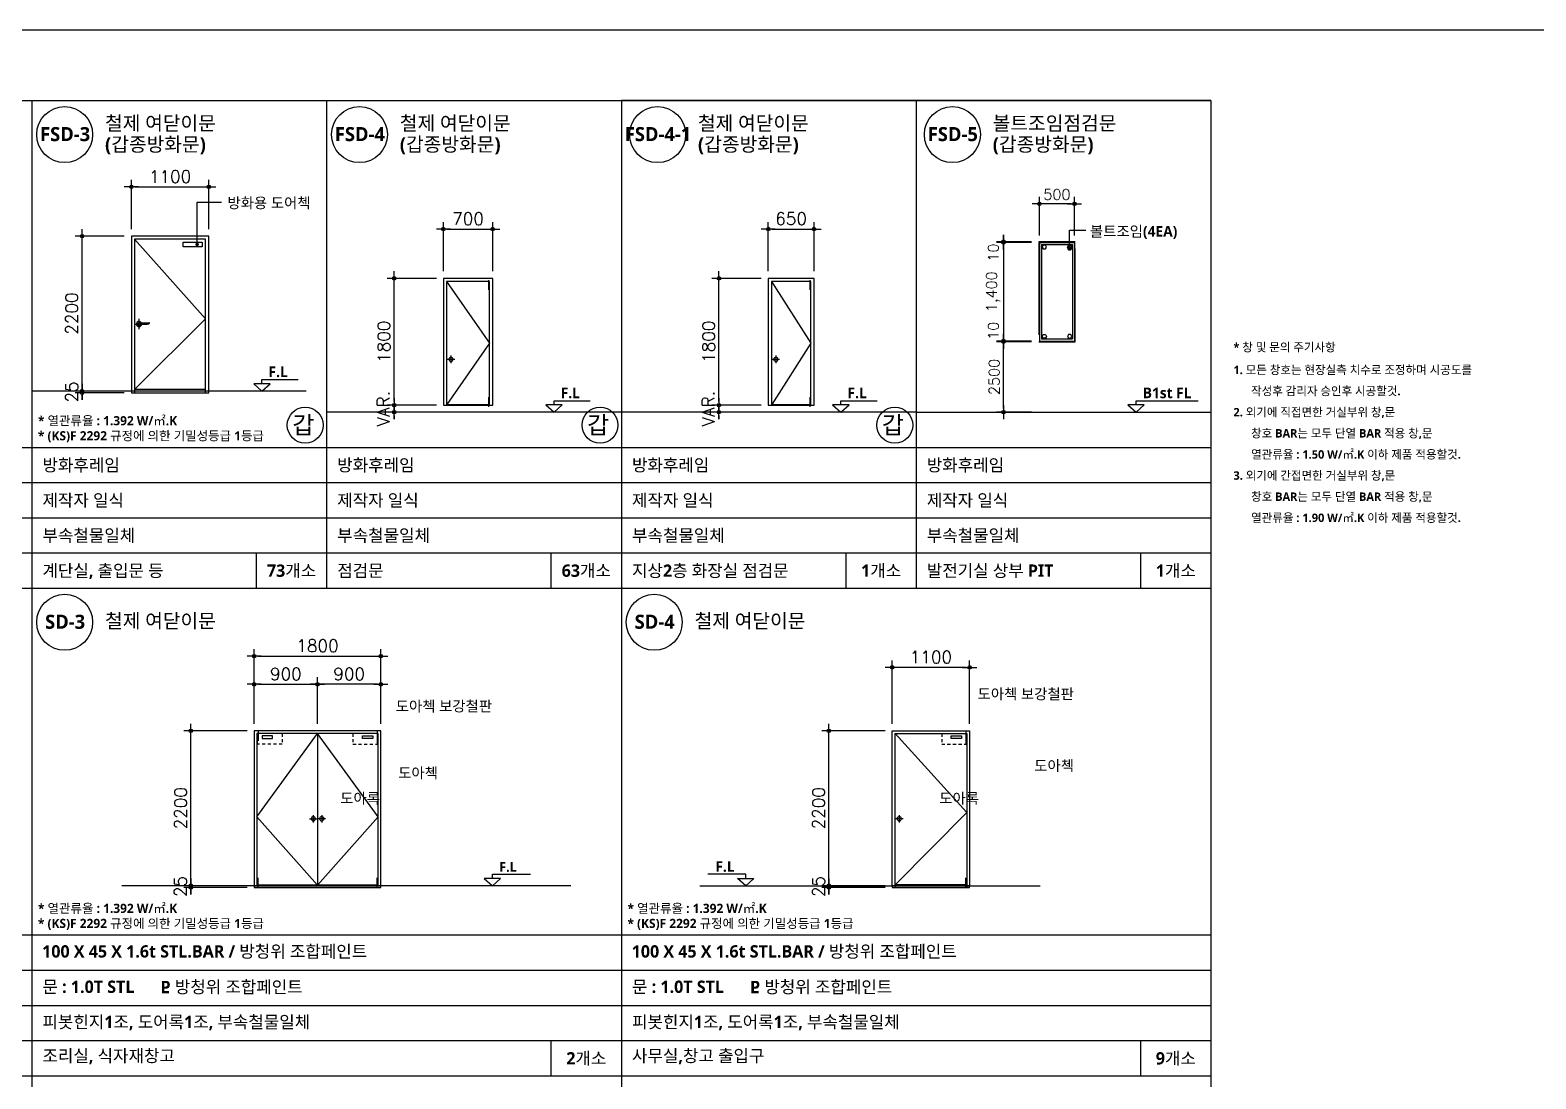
# Model space of a CAD drawing. Header units: millimetres. Extents: x 0 to 190005487, y 0 to 455456909.
# Drawn here: x 19726 to 41117, y 14807 to 29700 of the extents above; entities that cross this region are included whole.
import ezdxf
from ezdxf.enums import TextEntityAlignment as Align

# ---------------------------------------------------------------- set-up
doc = ezdxf.new("R2010")
doc.units = ezdxf.units.MM
doc.header["$LTSCALE"] = 400
doc.header["$MEASUREMENT"] = 0
doc.header["$PDSIZE"] = -10
for name, pattern in [('ACAD_ISO04W100', [30, 24, -3, 0, -3]), ('CEN', [35, 30, -2, 1, -2]), ('DASH_1', [26.25, 22.5, -1.5, 0.75, -1.5]), ('DASHDOT', [1, 0.5, -0.25, 0, -0.25]), ('HID', [2, 1.1, -0.9])]:
    doc.linetypes.add(name, pattern=pattern)
doc.layers.get('0').update_dxf_attribs({"linetype": 'CONTINUOUS'})
doc.layers.get('Defpoints').update_dxf_attribs({"color": 153, "linetype": 'CONTINUOUS'})
for name, color, linetype in [('4ELE', 4, 'CONTINUOUS'), ('7DIM', 7, 'CONTINUOUS'), ('A-ANNO-DIM', 4, 'CONTINUOUS'), ('A-ANNO-GRA1', 7, 'CONTINUOUS'), ('A-ANNO-TEXT1', 7, 'CONTINUOUS'), ('A-AXIS-LINE', 1, 'CEN'), ('A-DWXK-OPEN', 1, 'HID'), ('A-DWXM-WIND', 4, 'CONTINUOUS'), ('A-WIN-IDEN', 11, 'CONTINUOUS'), ('A-XXXX-TXT2', 3, 'CONTINUOUS'), ('AA-DOOR-문', 4, 'CONTINUOUS'), ('AA-HID-부요소', 8, 'HID'), ('AA-SYM-지시선', 7, 'CONTINUOUS'), ('AHID', 5, 'HID'), ('C', 4, 'CONTINUOUS'), ('cen', 1, 'ACAD_ISO04W100'), ('dim', 7, 'CONTINUOUS'), ('DOOR', 8, 'CONTINUOUS'), ('HAT', 5, 'CONTINUOUS'), ('WA1', 3, 'CONTINUOUS'), ('WINELEV', 4, 'CONTINUOUS')]:
    doc.layers.add(name, color=color, linetype=linetype)
doc.layers.add('Defpoint', color=161, linetype='CONTINUOUS', plot=False)
doc.styles.add('SH_대대리576', font='NanumGothicBold.ttf')
doc.styles.get("Standard").update_dxf_attribs({"font": 'SIMPLEX.shx'})
doc.dimstyles.new('SHP 100 창호도', dxfattribs={"dimscale": 100, "dimtxt": 3, "dimasz": 1, "dimexe": 2, "dimexo": 2, "dimgap": 1, "dimtad": 1, "dimdec": 0, "dimzin": 1, "dimdsep": 46, "dimlunit": 6, "dimtxsty": 'Standard', "dimblk": 'DIMDOT', "dimcen": 0, "dimadec": 0, "dimazin": 0, "dimtfac": 1, "dimtdec": 0, "dimtix": 1, "dimtmove": 2, "dimatfit": 3, "dimldrblk": 'DIMDOT', "dimfxl": 2, "dimtolj": 1, "dimtzin": 1, "dimarcsym": 0})
doc.dimstyles.new('SHP 50 창호', dxfattribs={"dimscale": 50, "dimtxt": 3.5, "dimasz": 1, "dimexe": 2, "dimexo": 2, "dimgap": 1, "dimtad": 1, "dimdec": 0, "dimzin": 0, "dimdsep": 46, "dimblk": 'DIMDOT', "dimcen": 0.09, "dimclrt": 3, "dimadec": 0, "dimazin": 1, "dimtfac": 1, "dimtdec": 0, "dimtix": 1, "dimtmove": 2, "dimatfit": 0, "dimldrblk": 'DIMDOT', "dimfxl": 1, "dimtfillclr": 3, "dimtolj": 1, "dimtzin": 0, "dimarcsym": 0})

# ---------------------------------------------------------------- blocks, each defined once
blk = doc.blocks.new('DIMDOT')
at = {"color": 0}
blk.add_line((-2, 0), (2, 0), dxfattribs=at)
for radius in [0.5, 0.25]:
    blk.add_circle((0, 0), radius, dxfattribs=at)
blk = doc.blocks.new('*D14')
at = {"layer": 'A-ANNO-DIM', "color": 0, "lineweight": -2}
for p, q in [((21164, 26875), (21164, 27575)), ((21214, 27475), (22214, 27475)), ((22264, 26875), (22264, 27575))]:
    blk.add_line(p, q, dxfattribs=at)
at = {"layer": 'Defpoints', "color": 0}
for p in [(22264, 27475), (21164, 26775), (22264, 26775)]:
    blk.add_point(p, dxfattribs=at)
at = {"layer": 'A-ANNO-DIM', "color": 0, "linetype": 'ByBlock', "lineweight": -2, "xscale": 50, "yscale": 50, "zscale": 50, "rotation": 180}
blk.add_blockref('DIMDOT', (21164, 27475), dxfattribs=at)
at = {"layer": 'A-ANNO-DIM', "color": 0, "linetype": 'ByBlock', "lineweight": -2, "xscale": 50, "yscale": 50, "zscale": 50}
blk.add_blockref('DIMDOT', (22264, 27475), dxfattribs=at)
at = {"layer": 'A-ANNO-DIM', "color": 3, "insert": (21714, 27621), "char_height": 175, "attachment_point": 5}
blk.add_mtext('\\A1;1100', dxfattribs=at)
blk = doc.blocks.new('*D15')
at = {"layer": 'A-ANNO-DIM', "color": 0, "lineweight": -2}
for p, q in [((21064, 26775), (20364, 26775)), ((20464, 24625), (20464, 26725)), ((21064, 24575), (20364, 24575))]:
    blk.add_line(p, q, dxfattribs=at)
at = {"layer": 'Defpoints', "color": 0}
for p in [(20464, 26775), (21164, 26775), (21164, 24575)]:
    blk.add_point(p, dxfattribs=at)
at = {"layer": 'A-ANNO-DIM', "color": 0, "linetype": 'ByBlock', "lineweight": -2, "xscale": 50, "yscale": 50, "zscale": 50}
for p, rotation in [((20464, 26775), 90), ((20464, 24575), 270)]:
    blk.add_blockref('DIMDOT', p, dxfattribs=dict(at, rotation=rotation))
at = {"layer": 'A-ANNO-DIM', "color": 3, "insert": (20318, 25675), "char_height": 175, "attachment_point": 5, "rotation": 90}
blk.add_mtext('\\A1;2200', dxfattribs=at)
blk = doc.blocks.new('*D16')
at = {"layer": 'A-ANNO-DIM', "color": 0, "lineweight": -2}
for p, q in [((20464, 24625), (20464, 24675)), ((21064, 24575), (20364, 24575)), ((21064, 24550), (20364, 24550)), ((20464, 24550), (20464, 24575)), ((20464, 24500), (20464, 24450))]:
    blk.add_line(p, q, dxfattribs=at)
at = {"layer": 'Defpoints', "color": 0}
for p in [(20464, 24575), (21164, 24575), (21164, 24550)]:
    blk.add_point(p, dxfattribs=at)
at = {"layer": 'A-ANNO-DIM', "color": 0, "linetype": 'ByBlock', "lineweight": -2, "xscale": 50, "yscale": 50, "zscale": 50}
for p, rotation in [((20464, 24575), 270), ((20464, 24550), 90)]:
    blk.add_blockref('DIMDOT', p, dxfattribs=dict(at, rotation=rotation))
at = {"layer": 'A-ANNO-DIM', "color": 3, "insert": (20318, 24562), "char_height": 175, "attachment_point": 5, "rotation": 90}
blk.add_mtext('\\A1;25', dxfattribs=at)
blk = doc.blocks.new('*D17')
at = {"layer": 'A-ANNO-DIM', "color": 0, "lineweight": -2}
for p, q in [((25597, 26275), (25597, 26975)), ((26297, 26275), (26297, 26975)), ((25647, 26875), (26247, 26875))]:
    blk.add_line(p, q, dxfattribs=at)
at = {"layer": 'Defpoints', "color": 0}
for p in [(26297, 26875), (25597, 26175), (26297, 26175)]:
    blk.add_point(p, dxfattribs=at)
at = {"layer": 'A-ANNO-DIM', "color": 0, "linetype": 'ByBlock', "lineweight": -2, "xscale": 50, "yscale": 50, "zscale": 50, "rotation": 180}
blk.add_blockref('DIMDOT', (25597, 26875), dxfattribs=at)
at = {"layer": 'A-ANNO-DIM', "color": 0, "linetype": 'ByBlock', "lineweight": -2, "xscale": 50, "yscale": 50, "zscale": 50}
blk.add_blockref('DIMDOT', (26297, 26875), dxfattribs=at)
at = {"layer": 'A-ANNO-DIM', "color": 3, "insert": (25947, 27021), "char_height": 175, "attachment_point": 5}
blk.add_mtext('\\A1;700', dxfattribs=at)
blk = doc.blocks.new('*D18')
at = {"layer": 'A-ANNO-DIM', "color": 0, "lineweight": -2}
for p, q in [((25497, 26175), (24797, 26175)), ((24897, 24425), (24897, 26125)), ((25497, 24375), (24797, 24375))]:
    blk.add_line(p, q, dxfattribs=at)
at = {"layer": 'Defpoints', "color": 0}
for p in [(24897, 26175), (25597, 26175), (25597, 24375)]:
    blk.add_point(p, dxfattribs=at)
at = {"layer": 'A-ANNO-DIM', "color": 0, "linetype": 'ByBlock', "lineweight": -2, "xscale": 50, "yscale": 50, "zscale": 50}
for p, rotation in [((24897, 26175), 90), ((24897, 24375), 270)]:
    blk.add_blockref('DIMDOT', p, dxfattribs=dict(at, rotation=rotation))
at = {"layer": 'A-ANNO-DIM', "color": 3, "insert": (24751, 25275), "char_height": 175, "attachment_point": 5, "rotation": 90}
blk.add_mtext('\\A1;1800', dxfattribs=at)
blk = doc.blocks.new('*D19')
at = {"layer": 'A-ANNO-DIM', "color": 0, "lineweight": -2}
for p, q in [((24897, 24425), (24897, 24475)), ((25497, 24375), (24797, 24375)), ((25497, 24275), (24797, 24275)), ((24897, 24275), (24897, 24375)), ((24897, 24225), (24897, 24175))]:
    blk.add_line(p, q, dxfattribs=at)
at = {"layer": 'Defpoints', "color": 0}
for p in [(24897, 24375), (25597, 24375), (25597, 24275)]:
    blk.add_point(p, dxfattribs=at)
at = {"layer": 'A-ANNO-DIM', "color": 0, "linetype": 'ByBlock', "lineweight": -2, "xscale": 50, "yscale": 50, "zscale": 50}
for p, rotation in [((24897, 24375), 270), ((24897, 24275), 90)]:
    blk.add_blockref('DIMDOT', p, dxfattribs=dict(at, rotation=rotation))
at = {"layer": 'A-ANNO-DIM', "color": 3, "insert": (24745, 24325), "char_height": 175, "attachment_point": 5, "rotation": 90}
blk.add_mtext('\\A1;VAR.', dxfattribs=at)
blk = doc.blocks.new('*D26')
at = {"layer": 'A-ANNO-DIM', "color": 0, "lineweight": -2}
for p, q in [((22909, 19850), (22909, 20910)), ((22959, 20810), (24659, 20810)), ((24709, 19850), (24709, 20910))]:
    blk.add_line(p, q, dxfattribs=at)
at = {"layer": 'Defpoints', "color": 0}
for p in [(24709, 20810), (22909, 19750), (24709, 19750)]:
    blk.add_point(p, dxfattribs=at)
at = {"layer": 'A-ANNO-DIM', "color": 0, "linetype": 'ByBlock', "lineweight": -2, "xscale": 50, "yscale": 50, "zscale": 50, "rotation": 180}
blk.add_blockref('DIMDOT', (22909, 20810), dxfattribs=at)
at = {"layer": 'A-ANNO-DIM', "color": 0, "linetype": 'ByBlock', "lineweight": -2, "xscale": 50, "yscale": 50, "zscale": 50}
blk.add_blockref('DIMDOT', (24709, 20810), dxfattribs=at)
at = {"layer": 'A-ANNO-DIM', "color": 3, "insert": (23809, 20957), "char_height": 175, "attachment_point": 5}
blk.add_mtext('\\A1;1800', dxfattribs=at)
blk = doc.blocks.new('*D27')
at = {"layer": 'A-ANNO-DIM', "color": 0, "lineweight": -2}
for p, q in [((22909, 19850), (22909, 20510)), ((22959, 20410), (23759, 20410)), ((23809, 19850), (23809, 20510))]:
    blk.add_line(p, q, dxfattribs=at)
at = {"layer": 'Defpoints', "color": 0}
for p in [(23809, 20410), (22909, 19750), (23809, 19750)]:
    blk.add_point(p, dxfattribs=at)
at = {"layer": 'A-ANNO-DIM', "color": 0, "linetype": 'ByBlock', "lineweight": -2, "xscale": 50, "yscale": 50, "zscale": 50, "rotation": 180}
blk.add_blockref('DIMDOT', (22909, 20410), dxfattribs=at)
at = {"layer": 'A-ANNO-DIM', "color": 0, "linetype": 'ByBlock', "lineweight": -2, "xscale": 50, "yscale": 50, "zscale": 50}
blk.add_blockref('DIMDOT', (23809, 20410), dxfattribs=at)
at = {"layer": 'A-ANNO-DIM', "color": 3, "insert": (23359, 20557), "char_height": 175, "attachment_point": 5}
blk.add_mtext('\\A1;900', dxfattribs=at)
blk = doc.blocks.new('*D28')
at = {"layer": 'A-ANNO-DIM', "color": 0, "lineweight": -2}
for p, q in [((23809, 19850), (23809, 20510)), ((24659, 20410), (23859, 20410)), ((24709, 19850), (24709, 20510))]:
    blk.add_line(p, q, dxfattribs=at)
at = {"layer": 'Defpoints', "color": 0}
for p in [(23809, 20410), (23809, 19750), (24709, 19750)]:
    blk.add_point(p, dxfattribs=at)
at = {"layer": 'A-ANNO-DIM', "color": 0, "linetype": 'ByBlock', "lineweight": -2, "xscale": 50, "yscale": 50, "zscale": 50, "rotation": 180}
blk.add_blockref('DIMDOT', (23809, 20410), dxfattribs=at)
at = {"layer": 'A-ANNO-DIM', "color": 0, "linetype": 'ByBlock', "lineweight": -2, "xscale": 50, "yscale": 50, "zscale": 50}
blk.add_blockref('DIMDOT', (24709, 20410), dxfattribs=at)
at = {"layer": 'A-ANNO-DIM', "color": 3, "insert": (24259, 20557), "char_height": 175, "attachment_point": 5}
blk.add_mtext('\\A1;900', dxfattribs=at)
blk = doc.blocks.new('*D29')
at = {"layer": 'A-ANNO-DIM', "color": 0, "lineweight": -2}
for p, q in [((22809, 19750), (21909, 19750)), ((22009, 17600), (22009, 19700)), ((22809, 17550), (21909, 17550))]:
    blk.add_line(p, q, dxfattribs=at)
at = {"layer": 'Defpoints', "color": 0}
for p in [(22009, 19750), (22909, 19750), (22909, 17550)]:
    blk.add_point(p, dxfattribs=at)
at = {"layer": 'A-ANNO-DIM', "color": 0, "linetype": 'ByBlock', "lineweight": -2, "xscale": 50, "yscale": 50, "zscale": 50}
for p, rotation in [((22009, 19750), 90), ((22009, 17550), 270)]:
    blk.add_blockref('DIMDOT', p, dxfattribs=dict(at, rotation=rotation))
at = {"layer": 'A-ANNO-DIM', "color": 3, "insert": (21863, 18650), "char_height": 175, "attachment_point": 5, "rotation": 90}
blk.add_mtext('\\A1;2200', dxfattribs=at)
blk = doc.blocks.new('*D30')
at = {"layer": 'A-ANNO-DIM', "color": 0, "lineweight": -2}
for p, q in [((22809, 17550), (21909, 17550)), ((22009, 17600), (22009, 17650)), ((22009, 17525), (22009, 17550)), ((22809, 17525), (21909, 17525)), ((22009, 17475), (22009, 17425))]:
    blk.add_line(p, q, dxfattribs=at)
at = {"layer": 'Defpoints', "color": 0}
for p in [(22009, 17550), (22909, 17550), (22909, 17525)]:
    blk.add_point(p, dxfattribs=at)
at = {"layer": 'A-ANNO-DIM', "color": 0, "linetype": 'ByBlock', "lineweight": -2, "xscale": 50, "yscale": 50, "zscale": 50}
for p, rotation in [((22009, 17550), 270), ((22009, 17525), 90)]:
    blk.add_blockref('DIMDOT', p, dxfattribs=dict(at, rotation=rotation))
at = {"layer": 'A-ANNO-DIM', "color": 3, "insert": (21862, 17538), "char_height": 175, "attachment_point": 5, "rotation": 90}
blk.add_mtext('\\A1;25', dxfattribs=at)
blk = doc.blocks.new('*D31')
at = {"layer": 'A-ANNO-DIM', "color": 0, "lineweight": -2}
for p, q in [((31973, 19850), (31973, 20750)), ((33073, 19850), (33073, 20750)), ((33023, 20650), (32023, 20650))]:
    blk.add_line(p, q, dxfattribs=at)
at = {"layer": 'Defpoints', "color": 0}
for p in [(31973, 20650), (31973, 19750), (33073, 19750)]:
    blk.add_point(p, dxfattribs=at)
at = {"layer": 'A-ANNO-DIM', "color": 0, "linetype": 'ByBlock', "lineweight": -2, "xscale": 50, "yscale": 50, "zscale": 50, "rotation": 180}
blk.add_blockref('DIMDOT', (31973, 20650), dxfattribs=at)
at = {"layer": 'A-ANNO-DIM', "color": 0, "linetype": 'ByBlock', "lineweight": -2, "xscale": 50, "yscale": 50, "zscale": 50}
blk.add_blockref('DIMDOT', (33073, 20650), dxfattribs=at)
at = {"layer": 'A-ANNO-DIM', "color": 3, "insert": (32523, 20796), "char_height": 175, "attachment_point": 5}
blk.add_mtext('\\A1;1100', dxfattribs=at)
blk = doc.blocks.new('*D32')
at = {"layer": 'A-ANNO-DIM', "color": 0, "lineweight": -2}
for p, q in [((31873, 19750), (30973, 19750)), ((31073, 17600), (31073, 19700)), ((31873, 17550), (30973, 17550))]:
    blk.add_line(p, q, dxfattribs=at)
at = {"layer": 'Defpoints', "color": 0}
for p in [(31073, 19750), (31973, 19750), (31973, 17550)]:
    blk.add_point(p, dxfattribs=at)
at = {"layer": 'A-ANNO-DIM', "color": 0, "linetype": 'ByBlock', "lineweight": -2, "xscale": 50, "yscale": 50, "zscale": 50}
for p, rotation in [((31073, 19750), 90), ((31073, 17550), 270)]:
    blk.add_blockref('DIMDOT', p, dxfattribs=dict(at, rotation=rotation))
at = {"layer": 'A-ANNO-DIM', "color": 3, "insert": (30926, 18650), "char_height": 175, "attachment_point": 5, "rotation": 90}
blk.add_mtext('\\A1;2200', dxfattribs=at)
blk = doc.blocks.new('*D33')
at = {"layer": 'A-ANNO-DIM', "color": 0, "lineweight": -2}
for p, q in [((31873, 17550), (30973, 17550)), ((31073, 17600), (31073, 17650)), ((31073, 17525), (31073, 17550)), ((31873, 17525), (30973, 17525)), ((31073, 17475), (31073, 17425))]:
    blk.add_line(p, q, dxfattribs=at)
at = {"layer": 'Defpoints', "color": 0}
for p in [(31073, 17550), (31973, 17550), (31973, 17525)]:
    blk.add_point(p, dxfattribs=at)
at = {"layer": 'A-ANNO-DIM', "color": 0, "linetype": 'ByBlock', "lineweight": -2, "xscale": 50, "yscale": 50, "zscale": 50}
for p, rotation in [((31073, 17550), 270), ((31073, 17525), 90)]:
    blk.add_blockref('DIMDOT', p, dxfattribs=dict(at, rotation=rotation))
at = {"layer": 'A-ANNO-DIM', "color": 3, "insert": (30926, 17538), "char_height": 175, "attachment_point": 5, "rotation": 90}
blk.add_mtext('\\A1;25', dxfattribs=at)
blk = doc.blocks.new('*D1366')
at = {"layer": 'A-ANNO-DIM', "color": 0, "lineweight": -2}
for p, q in [((30212, 26275), (30212, 26975)), ((30862, 26275), (30862, 26975)), ((30262, 26875), (30812, 26875))]:
    blk.add_line(p, q, dxfattribs=at)
at = {"layer": 'Defpoints', "color": 0}
for p in [(30862, 26875), (30212, 26175), (30862, 26175)]:
    blk.add_point(p, dxfattribs=at)
at = {"layer": 'A-ANNO-DIM', "color": 0, "linetype": 'ByBlock', "lineweight": -2, "xscale": 50, "yscale": 50, "zscale": 50, "rotation": 180}
blk.add_blockref('DIMDOT', (30212, 26875), dxfattribs=at)
at = {"layer": 'A-ANNO-DIM', "color": 0, "linetype": 'ByBlock', "lineweight": -2, "xscale": 50, "yscale": 50, "zscale": 50}
blk.add_blockref('DIMDOT', (30862, 26875), dxfattribs=at)
at = {"layer": 'A-ANNO-DIM', "color": 3, "insert": (30537, 27022), "char_height": 175, "attachment_point": 5}
blk.add_mtext('\\A1;650', dxfattribs=at)
blk = doc.blocks.new('*D1367')
at = {"layer": 'A-ANNO-DIM', "color": 0, "lineweight": -2}
for p, q in [((30112, 26175), (29412, 26175)), ((29512, 24425), (29512, 26125)), ((30112, 24375), (29412, 24375))]:
    blk.add_line(p, q, dxfattribs=at)
at = {"layer": 'Defpoints', "color": 0}
for p in [(29512, 26175), (30212, 26175), (30212, 24375)]:
    blk.add_point(p, dxfattribs=at)
at = {"layer": 'A-ANNO-DIM', "color": 0, "linetype": 'ByBlock', "lineweight": -2, "xscale": 50, "yscale": 50, "zscale": 50}
for p, rotation in [((29512, 26175), 90), ((29512, 24375), 270)]:
    blk.add_blockref('DIMDOT', p, dxfattribs=dict(at, rotation=rotation))
at = {"layer": 'A-ANNO-DIM', "color": 3, "insert": (29366, 25275), "char_height": 175, "attachment_point": 5, "rotation": 90}
blk.add_mtext('\\A1;1800', dxfattribs=at)
blk = doc.blocks.new('*D1368')
at = {"layer": 'A-ANNO-DIM', "color": 0, "lineweight": -2}
for p, q in [((29512, 24425), (29512, 24475)), ((30112, 24375), (29412, 24375)), ((30112, 24275), (29412, 24275)), ((29512, 24275), (29512, 24375)), ((29512, 24225), (29512, 24175))]:
    blk.add_line(p, q, dxfattribs=at)
at = {"layer": 'Defpoints', "color": 0}
for p in [(29512, 24375), (30212, 24375), (30212, 24275)]:
    blk.add_point(p, dxfattribs=at)
at = {"layer": 'A-ANNO-DIM', "color": 0, "linetype": 'ByBlock', "lineweight": -2, "xscale": 50, "yscale": 50, "zscale": 50}
for p, rotation in [((29512, 24375), 270), ((29512, 24275), 90)]:
    blk.add_blockref('DIMDOT', p, dxfattribs=dict(at, rotation=rotation))
at = {"layer": 'A-ANNO-DIM', "color": 3, "insert": (29360, 24325), "char_height": 175, "attachment_point": 5, "rotation": 90}
blk.add_mtext('\\A1;VAR.', dxfattribs=at)
blk = doc.blocks.new('*D1384')
at = {"layer": 'A-ANNO-DIM', "color": 0, "lineweight": -2}
for p, q in [((34063, 26783), (34063, 27333)), ((34513, 27233), (34113, 27233)), ((34563, 26783), (34563, 27333))]:
    blk.add_line(p, q, dxfattribs=at)
at = {"layer": 'Defpoints', "color": 0}
for p in [(34063, 27233), (34063, 26683), (34563, 26683)]:
    blk.add_point(p, dxfattribs=at)
at = {"layer": 'A-ANNO-DIM', "color": 0, "linetype": 'ByBlock', "lineweight": -2, "xscale": 50, "yscale": 50, "zscale": 50, "rotation": 180}
blk.add_blockref('DIMDOT', (34063, 27233), dxfattribs=at)
at = {"layer": 'A-ANNO-DIM', "color": 0, "linetype": 'ByBlock', "lineweight": -2, "xscale": 50, "yscale": 50, "zscale": 50}
blk.add_blockref('DIMDOT', (34563, 27233), dxfattribs=at)
at = {"layer": 'A-ANNO-DIM', "color": 0, "insert": (34313, 27365), "char_height": 150, "attachment_point": 5}
blk.add_mtext('\\A1;500', dxfattribs=at)
blk = doc.blocks.new('*D1386')
at = {"layer": 'A-ANNO-DIM', "color": 0, "lineweight": -2}
for p, q in [((33953, 26685), (33453, 26685)), ((33553, 26635), (33553, 25335)), ((33953, 25285), (33453, 25285))]:
    blk.add_line(p, q, dxfattribs=at)
at = {"layer": 'Defpoints', "color": 0}
for p in [(34053, 26685), (33553, 25285), (34053, 25285)]:
    blk.add_point(p, dxfattribs=at)
at = {"layer": 'A-ANNO-DIM', "color": 0, "linetype": 'ByBlock', "lineweight": -2, "xscale": 50, "yscale": 50, "zscale": 50}
for p, rotation in [((33553, 26685), 90), ((33553, 25285), 270)]:
    blk.add_blockref('DIMDOT', p, dxfattribs=dict(at, rotation=rotation))
at = {"layer": 'A-ANNO-DIM', "color": 0, "insert": (33407, 25985), "char_height": 150, "attachment_point": 5, "rotation": 90}
blk.add_mtext('\\A1;1,400', dxfattribs=at)
blk = doc.blocks.new('*D1387')
at = {"layer": 'A-ANNO-DIM', "color": 0, "lineweight": -2}
for p, q in [((33953, 25275), (33453, 25275)), ((33553, 24325), (33553, 25225)), ((33953, 24275), (33453, 24275))]:
    blk.add_line(p, q, dxfattribs=at)
at = {"layer": 'Defpoints', "color": 0}
for p in [(33553, 25275), (34053, 25275), (34053, 24275)]:
    blk.add_point(p, dxfattribs=at)
at = {"layer": 'A-ANNO-DIM', "color": 0, "linetype": 'ByBlock', "lineweight": -2, "xscale": 50, "yscale": 50, "zscale": 50}
for p, rotation in [((33553, 25275), 90), ((33553, 24275), 270)]:
    blk.add_blockref('DIMDOT', p, dxfattribs=dict(at, rotation=rotation))
at = {"layer": 'A-ANNO-DIM', "color": 0, "insert": (33421, 24775), "char_height": 150, "attachment_point": 5, "rotation": 90}
blk.add_mtext('\\A1;\\A1;2500', dxfattribs=at)
blk = doc.blocks.new('*D1388')
at = {"layer": 'A-ANNO-DIM', "color": 0, "lineweight": -2}
for p, q in [((33553, 26745), (33553, 26795)), ((33953, 26695), (33453, 26695)), ((33953, 26685), (33453, 26685)), ((33553, 26685), (33553, 26695)), ((33553, 26635), (33553, 26585))]:
    blk.add_line(p, q, dxfattribs=at)
at = {"layer": 'Defpoints', "color": 0}
for p in [(33553, 26695), (34053, 26695), (34053, 26685)]:
    blk.add_point(p, dxfattribs=at)
at = {"layer": 'A-ANNO-DIM', "color": 0, "linetype": 'ByBlock', "lineweight": -2, "xscale": 50, "yscale": 50, "zscale": 50}
for p, rotation in [((33553, 26695), 270), ((33553, 26685), 90)]:
    blk.add_blockref('DIMDOT', p, dxfattribs=dict(at, rotation=rotation))
at = {"layer": 'A-ANNO-DIM', "color": 0, "insert": (33409, 26540), "char_height": 150, "attachment_point": 5, "rotation": 90}
blk.add_mtext('\\A1;10', dxfattribs=at)
blk = doc.blocks.new('*D1389')
at = {"layer": 'A-ANNO-DIM', "color": 0, "lineweight": -2}
for p, q in [((33953, 25285), (33453, 25285)), ((33953, 25275), (33453, 25275)), ((33553, 25335), (33553, 25385)), ((33553, 25285), (33553, 25275)), ((33553, 25225), (33553, 25175))]:
    blk.add_line(p, q, dxfattribs=at)
at = {"layer": 'Defpoints', "color": 0}
for p in [(33553, 25275), (34053, 25285), (34053, 25275)]:
    blk.add_point(p, dxfattribs=at)
at = {"layer": 'A-ANNO-DIM', "color": 0, "linetype": 'ByBlock', "lineweight": -2, "xscale": 50, "yscale": 50, "zscale": 50}
for p, rotation in [((33553, 25285), 270), ((33553, 25275), 90)]:
    blk.add_blockref('DIMDOT', p, dxfattribs=dict(at, rotation=rotation))
at = {"layer": 'A-ANNO-DIM', "color": 0, "insert": (33409, 25430), "char_height": 150, "attachment_point": 5, "rotation": 90}
blk.add_mtext('\\A1;10', dxfattribs=at)

msp = doc.modelspace()

# ---------------------------------------------------------------- linework, layer by layer
for p, q in [((36500, 28700), (28125, 28700)), ((22098.6, 26657.2), (22098.6, 27258.7)), ((22098.6, 27258.7), (22444.6, 27258.7)), ((23136.6, 24678.6), (22902.2, 24678.6)), ((22902.2, 24678.6), (23019.4, 24575)), ((23019.4, 24737.2), (23532.5, 24737.2)), ((23019.4, 24678.6), (23019.4, 24737.2)), ((23019.4, 24575), (23136.6, 24678.6)), ((27168.7, 24437.2), (27683.2, 24437.2)), ((27168.7, 24378.6), (27168.7, 24437.2)), ((31243.1, 24437.2), (31757.6, 24437.2)), ((31243.1, 24378.6), (31243.1, 24437.2)), ((35436.6, 24437.2), (36317.2, 24437.2)), ((35436.6, 24378.6), (35436.6, 24437.2)), ((27285.9, 24378.6), (27051.5, 24378.6)), ((27051.5, 24378.6), (27168.7, 24275)), ((27168.7, 24275), (27285.9, 24378.6)), ((31360.3, 24378.6), (31125.9, 24378.6)), ((31125.9, 24378.6), (31243.1, 24275)), ((31243.1, 24275), (31360.3, 24378.6)), ((35553.8, 24378.6), (35319.4, 24378.6)), ((35319.4, 24378.6), (35436.6, 24275)), ((35436.6, 24275), (35553.8, 24378.6)), ((26409.6, 17653.6), (26175.2, 17653.6)), ((26175.2, 17653.6), (26292.4, 17550)), ((26292.4, 17712.2), (26832.6, 17712.2)), ((26292.4, 17653.6), (26292.4, 17712.2)), ((26292.4, 17550), (26409.6, 17653.6)), ((29891.8, 17712.2), (29351.6, 17712.2)), ((29774.6, 17653.6), (30009, 17653.6)), ((29891.8, 17550), (29774.6, 17653.6)), ((29891.8, 17653.6), (29891.8, 17712.2)), ((30009, 17653.6), (29891.8, 17550))]:
    msp.add_line(p, q)
at = {"layer": '4ELE'}
for p, q in [((22219.2, 26730), (21209.2, 26730)), ((21209.2, 26730), (21209.2, 24550)), ((22219.2, 24550), (22219.2, 26730)), ((26252.1, 26130), (25642.1, 26130)), ((25642.1, 26130), (25642.1, 24375)), ((26252.1, 24375), (26252.1, 26130)), ((30817.2, 26130), (30257.2, 26130)), ((30257.2, 26130), (30257.2, 24375)), ((30817.2, 24375), (30817.2, 26130)), ((21209.2, 24600), (22219.2, 24600)), ((25642.1, 24385), (26252.1, 24385)), ((30257.2, 24385), (30817.2, 24385))]:
    msp.add_line(p, q, dxfattribs=at)
at = {"layer": '4ELE', "color": 3}
for points in [[(22264.2, 24550), (22264.2, 26775), (21164.2, 26775), (21164.2, 24550)], [(26297.1, 24375), (26297.1, 26175), (25597.1, 26175), (25597.1, 24375)], [(30862.2, 24375), (30862.2, 26175), (30212.2, 26175), (30212.2, 24375)], [(22908.8, 17550), (24708.8, 17550), (24708.8, 19750), (22908.8, 19750)]]:
    msp.add_lwpolyline(points, close=True, dxfattribs=at)
at = {"layer": 'A-ANNO-GRA1', "color": 2}
for p, q in [((19750, 28700), (19750, 1000)), ((23937.5, 28700), (23937.5, 21775)), ((28125, 28700), (28125, 1000)), ((32312.5, 28700), (32312.5, 21775)), ((1000, 21775), (36500, 21775)), ((1000, 14850), (36500, 14850))]:
    msp.add_line(p, q, dxfattribs=at)
at = {"layer": 'A-ANNO-GRA1', "color": 8}
for p, q in [((1000, 23775), (36500, 23775)), ((1000, 23275), (36500, 23275)), ((1000, 22775), (36500, 22775)), ((1000, 22275), (36500, 22275)), ((22937.5, 22275), (22937.5, 21775)), ((27125, 22275), (27125, 21775)), ((31312.5, 22275), (31312.5, 21775)), ((35500, 22275), (35500, 21775)), ((1000, 16850), (36500, 16850)), ((1000, 16350), (36500, 16350)), ((1000, 15850), (36500, 15850)), ((1000, 15350), (36500, 15350)), ((27125, 15350), (27125, 14850)), ((35500, 15350), (35500, 14850))]:
    msp.add_line(p, q, dxfattribs=at)
at = {"layer": 'A-AXIS-LINE'}
msp.add_line((29237.8, 17550), (34072.5, 17550), dxfattribs=at)
at = {"layer": 'A-DWXK-OPEN', "linetype": 'DASHDOT', "ltscale": 10}
msp.add_lwpolyline([(32012.5, 19710), (33032.5, 18587.5), (32012.5, 17560)], dxfattribs=at)
at = {"layer": 'A-DWXM-WIND', "extrusion": (0, 0, -1)}
for p, q in [((25704.8, 25079), (25704.8, 24971)), ((30319.9, 25079), (30319.9, 24971)), ((25650.8, 25025), (25758.8, 25025)), ((30265.9, 25025), (30373.9, 25025)), ((23694.8, 18500), (23802.8, 18500)), ((23748.8, 18554), (23748.8, 18446)), ((23922.8, 18500), (23814.8, 18500)), ((23868.8, 18554), (23868.8, 18446)), ((32126.5, 18500), (32018.5, 18500)), ((32072.5, 18554), (32072.5, 18446))]:
    msp.add_line(p, q, dxfattribs=at)
at = {"layer": 'A-DWXM-WIND'}
msp.add_line((23808.8, 19710), (23809.1, 17559.7), dxfattribs=at)
for points in [[(24668.8, 17550), (24668.8, 19710), (22948.8, 19710), (22948.8, 17550)], [(32012.5, 17530), (32012.5, 19710), (33032.5, 19710), (33032.5, 17530)], [(22908.8, 17550), (22908.8, 17525), (24708.8, 17525), (24708.8, 17550)], [(31972.5, 17550), (31972.5, 17525), (33072.5, 17525), (33072.5, 17550)]]:
    msp.add_lwpolyline(points, dxfattribs=at)
msp.add_lwpolyline([(33072.5, 17550), (31972.5, 17550), (31972.5, 19750), (33072.5, 19750)], close=True, dxfattribs=at)
at = {"layer": 'A-DWXM-WIND', "extrusion": (0, 0, -1)}
for centre in [(-25704.8, 25025), (-30319.9, 25025), (-23748.8, 18500), (-23868.8, 18500), (-32072.5, 18500)]:
    msp.add_circle(centre, 30, dxfattribs=at)
at = {"layer": 'A-WIN-IDEN', "ltscale": 10}
for centre in [(20217.1, 28216.2), (24404.6, 28216.2), (28640.1, 28216.2), (32827.6, 28216.2), (20217.1, 21291.2), (28592.1, 21291.2)]:
    msp.add_circle(centre, 397.4, dxfattribs=at)
at = {"layer": 'AA-DOOR-문', "ltscale": 3}
for p, q in [((34063.5, 26685), (34063.5, 25285)), ((34063.5, 26685), (34563.5, 26685)), ((34093.5, 26655), (34093.5, 25315)), ((34093.5, 26655), (34533.5, 26655)), ((34533.5, 26655), (34533.5, 25315)), ((34563.5, 26685), (34563.5, 25285)), ((34063.5, 25285), (34563.5, 25285)), ((34093.5, 25315), (34533.5, 25315))]:
    msp.add_line(p, q, dxfattribs=at)
for points in [[(34118.5, 26593), (34148.5, 26593), (34163.5, 26619), (34148.5, 26645), (34118.5, 26645), (34103.5, 26619)], [(34508.5, 26593), (34478.5, 26593), (34463.5, 26619), (34478.5, 26645), (34508.5, 26645), (34523.5, 26619)], [(34118.5, 25377), (34148.5, 25377), (34163.5, 25351), (34148.5, 25325), (34118.5, 25325), (34103.5, 25351)], [(34508.5, 25377), (34478.5, 25377), (34463.5, 25351), (34478.5, 25325), (34508.5, 25325), (34523.5, 25351)]]:
    msp.add_lwpolyline(points, close=True, dxfattribs=at)
at = {"layer": 'AA-HID-부요소', "ltscale": 3}
msp.add_lwpolyline([(34053.5, 25275), (34573.5, 25275), (34573.5, 26695), (34053.5, 26695)], close=True, dxfattribs=at)
at = {"layer": 'AA-SYM-지시선'}
msp.add_line((34493.5, 26860), (34723.5, 26860), dxfattribs=at)
msp.add_lwpolyline([(34493.5, 26629.4), (34493.5, 26860)], dxfattribs=at)
at = {"layer": 'AA-SYM-지시선', "const_width": 33.3}
msp.add_lwpolyline([(34476.8, 26599.4, 1), (34510.2, 26599.4, 1)], format="xyb", close=True, dxfattribs=at)
at = {"layer": 'AHID', "ltscale": 0.1}
for points in [[(23305.8, 19710), (23305.8, 19560), (22955.8, 19560), (22955.8, 19710)], [(24311.8, 19710), (24311.8, 19560), (24661.8, 19560), (24661.8, 19710)], [(32675.5, 19710), (32675.5, 19560), (33025.5, 19560), (33025.5, 19710)]]:
    msp.add_lwpolyline(points, dxfattribs=at)
at = {"layer": 'C'}
for p, q in [((21898.2, 26690.8), (22171.4, 26690.8)), ((21898.2, 26624.2), (21898.2, 26690.8)), ((22171.4, 26624.2), (21898.2, 26624.2)), ((22171.4, 26690.8), (22171.4, 26624.2))]:
    msp.add_line(p, q, dxfattribs=at)
at = {"layer": 'cen'}
for p, q in [((23647.5, 24575), (19750, 24575)), ((32312.5, 24275), (23937.5, 24275)), ((32312.5, 24275), (36500, 24275)), ((27406.9, 17550), (21028.9, 17550))]:
    msp.add_line(p, q, dxfattribs=at)
for points in [[(23809.1, 17559.7), (22948.8, 18527.5), (23808.8, 19710)], [(23809.1, 17559.7), (24668.8, 18527.5), (23808.8, 19710)]]:
    msp.add_lwpolyline(points, dxfattribs=at)
at = {"layer": 'Defpoint'}
for points in [[(42000, 0), (42000, 29700), (0, 29700), (0, 0)], [(1000, 1000), (1000, 28700), (36500, 28700), (36500, 1000)]]:
    msp.add_lwpolyline(points, close=True, dxfattribs=at)
at = {"layer": 'dim', "const_width": 25}
msp.add_lwpolyline([(22086.1, 26657.2, 1), (22111.1, 26657.2, 1)], format="xyb", close=True, dxfattribs=at)
at = {"layer": 'dim'}
for points in [[(24388.8, 19660, 0, 40, 0), (24388.8, 19775, 0, 0, 0), (24388.8, 20100, 0, 0, 0), (24908.8, 20100, 0, 0, 0)], [(32752.5, 19660, 0, 40, 0), (32752.5, 19775, 0, 0, 0), (32752.5, 20271.7, 0, 0, 0), (33147.5, 20271.7, 0, 0, 0)], [(24521.3, 19640, 0, 40, 0), (24521.3, 19520, 0, 0, 0), (24521.3, 19155, 0, 0, 0), (24908.8, 19155, 0, 0, 0)], [(32885, 19640, 0, 40, 0), (32885, 19520, 0, 0, 0), (32885, 19250, 0, 0, 0), (33961.5, 19250, 0, 0, 0)], [(23890.3, 18515, 0, 40, 0), (23890.3, 18635, 0, 0, 0), (23890.3, 18795, 0, 0, 0), (24052.2, 18795, 0, 0, 0)], [(32062.5, 18515, 0, 40, 0), (32062.5, 18635, 0, 0, 0), (32062.5, 18795, 0, 0, 0), (32552.5, 18795, 0, 0, 0)]]:
    msp.add_lwpolyline(points, format="xyseb", dxfattribs=at)
for centre in [(23634.4, 24089.5), (27821.9, 24089.5), (32009.4, 24089.5)]:
    msp.add_circle(centre, 255, dxfattribs=at)
at = {"layer": 'DOOR'}
for points in [[(23023.8, 19640), (23168.8, 19640), (23168.8, 19680), (23023.8, 19680)], [(24593.8, 19640), (24448.8, 19640), (24448.8, 19680), (24593.8, 19680)], [(32957.5, 19640), (32812.5, 19640), (32812.5, 19680), (32957.5, 19680)]]:
    msp.add_lwpolyline(points, close=True, dxfattribs=at)
at = {"layer": 'HAT', "linetype": 'DASH_1'}
for p, q in [((21209.2, 26730), (22219.2, 25600)), ((25642.1, 26130), (26252.1, 25252.5)), ((30257.2, 26130), (30817.2, 25252.5)), ((22219.2, 25600), (21214.2, 24600)), ((26252.1, 25252.5), (25647.1, 24385)), ((30817.2, 25252.5), (30262.2, 24385))]:
    msp.add_line(p, q, dxfattribs=at)
at = {"layer": 'WA1', "color": 1, "ltscale": 400}
for p, q in [((21201.8, 25525), (21326.7, 25525)), ((21271.9, 25599.4), (21271.9, 25454.7))]:
    msp.add_line(p, q, dxfattribs=at)
at = {"layer": 'WA1', "color": 40, "ltscale": 400}
for p, q in [((21271.9, 25544.4), (21419.1, 25544.4)), ((21306.8, 25524.2), (21390.8, 25524.2))]:
    msp.add_line(p, q, dxfattribs=at)
for centre, radius, start, end in [((21271.9, 25525), 37.3, 22.93351, 359.06151), ((21271.9, 25524.4), 20, 90, 316.79224), ((21324.3, 25475.8), 51.4, 109.86738, 137.31229), ((21392.4, 25561.3), 37.2, 267.58008, 322.19896), ((21419.1, 25541.4), 3, 13.27695, 90), ((21416.1, 25540.7), 6.09, 339.58624, 13.27695)]:
    msp.add_arc(centre, radius, start, end, dxfattribs=at)
at = {"layer": 'WINELEV', "linetype": 'Continuous'}
for p, q in [((26237.1, 26150.5), (26237.1, 26013.5)), ((30802.2, 26150.5), (30802.2, 26013.5)), ((26237.1, 24486.9), (26237.1, 24349.9)), ((30802.2, 24486.9), (30802.2, 24349.9)), ((22963.8, 19746), (22963.8, 19609)), ((24653.8, 19746), (24653.8, 19609)), ((33017.5, 19746), (33017.5, 19609)), ((22963.8, 17524), (22963.8, 17661)), ((24653.8, 17524), (24653.8, 17661)), ((33017.5, 17524), (33017.5, 17661))]:
    msp.add_line(p, q, dxfattribs=at)
at = {"layer": 'WINELEV'}
for points in [[(22948.8, 17560), (24668.8, 17560)], [(33032.5, 17560), (32012.5, 17560)]]:
    msp.add_lwpolyline(points, dxfattribs=at)

# ---------------------------------------------------------------- texts
at = {"layer": '7DIM', "style": 'SH_대대리576'}
for s, height, p in [('방화용 도어첵', 150, (22529.6, 27171.4)), ('F.L', 150, (23112.6, 24773.4)), ('F.L', 150, (27263.5, 24473.4)), ('F.L', 150, (31337.9, 24473.4)), ('B1st FL', 150, (35531.4, 24473.4)), ('F.L', 136.36, (26390.5, 17748.4)), ('F.L', 150, (29460.9, 17748.4))]:
    msp.add_text(s, height=height, dxfattribs=at).set_placement(p)
for s, height, p in [('볼트조임(4EA)', 150, (34781.8, 26842.7)), ('갑', 250, (23450.8, 24092)), ('갑', 250, (27638.3, 24092)), ('갑', 250, (31825.8, 24092)), ('도아첵 보강철판', 150, (33185.7, 20273)), ('도아첵 보강철판', 150, (24920.1, 20100)), ('도아첵', 150, (33990.9, 19253.6)), ('도아첵', 150, (24954.5, 19150))]:
    msp.add_text(s, height=height, dxfattribs=at).set_placement(p, align=Align.MIDDLE_LEFT)
for p in [(24695.4, 18790.9), (33205.2, 18790.9)]:
    msp.add_text('도아록', height=150, dxfattribs=at).set_placement(p, align=Align.MIDDLE_RIGHT)
at = {"layer": 'A-ANNO-TEXT1', "style": 'SH_대대리576'}
for s, p in [('방화후레임', (19901.3, 23436.4)), ('방화후레임', (24088.8, 23436.4)), ('방화후레임', (28276.3, 23436.4)), ('방화후레임', (32463.8, 23436.4)), ('제작자 일식', (19901.3, 22936.4)), ('제작자 일식', (24088.8, 22936.4)), ('제작자 일식', (28276.3, 22936.4)), ('제작자 일식', (32463.8, 22936.4)), ('부속철물일체', (19901.3, 22436.4)), ('부속철물일체', (24088.8, 22436.4)), ('부속철물일체', (28276.3, 22436.4)), ('부속철물일체', (32463.8, 22436.4)), ('계단실, 출입문 등', (19901.3, 21936.4)), ('점검문', (24088.8, 21936.4)), ('지상2층 화장실 점검문', (28276.3, 21936.4)), ('발전기실 상부 PIT', (32463.8, 21936.4)), ('100 X 45 X 1.6t STL.BAR / 방청위 조합페인트', (19896.4, 16529.8)), ('100 X 45 X 1.6t STL.BAR / 방청위 조합페인트', (28271.4, 16529.8)), ('문 : 1.0T STL ', (19901.3, 16027.4)), ('방청위 조합페인트', (21781.7, 16025.3)), ('문 : 1.0T STL ', (28276.3, 16027.4)), ('방청위 조합페인트', (30156.7, 16025.3)), ('피봇힌지1조, 도어록1조, 부속철물일체', (19901.3, 15527.4)), ('피봇힌지1조, 도어록1조, 부속철물일체', (28276.3, 15527.4)), ('조리실, 식자재창고', (19901.3, 15046.8)), ('사무실,창고 출입구', (28276.3, 15046.8))]:
    msp.add_text(s, height=175, dxfattribs=at).set_placement(p)
at = {"layer": 'A-ANNO-TEXT1', "color": 1, "style": 'SH_대대리576'}
for s, p in [('73개소', (23439.7, 22024.1)), ('63개소', (27627.2, 22024.1)), ('1개소', (31814.7, 22024.1)), ('1개소', (36002.2, 22024.1)), ('2개소', (27627.2, 15099.1)), ('9개소', (36002.2, 15099.1))]:
    msp.add_text(s, height=175, dxfattribs=at).set_placement(p, align=Align.MIDDLE_CENTER)
at = {"layer": 'A-ANNO-TEXT1', "style": 'SH_대대리576'}
for s, p in [('P', (21578.2, 16111.4)), ('L', (21580, 16111.4)), ('P', (29953.2, 16111.4)), ('L', (29955, 16111.4))]:
    msp.add_text(s, height=175, dxfattribs=at).set_placement(p, align=Align.MIDDLE_LEFT)
at = {"layer": 'A-WIN-IDEN', "color": 2, "style": 'SH_대대리576'}
for s, p in [('철제 여닫이문', (20790.7, 28278.2)), ('철제 여닫이문', (24978.2, 28278.2)), ('철제 여닫이문', (29213.7, 28278.2)), ('볼트조임점검문', (33401.2, 28278.2)), ('(갑종방화문)', (20790.7, 27978.2)), ('(갑종방화문)', (24978.2, 27978.2)), ('(갑종방화문)', (29213.7, 27978.2)), ('(갑종방화문)', (33401.2, 27978.2)), ('철제 여닫이문', (20790.7, 21211)), ('철제 여닫이문', (29165.7, 21211))]:
    msp.add_text(s, height=200, dxfattribs=at).set_placement(p)
for s, p in [('FSD-3', (20223.2, 28223.5)), ('FSD-4', (24410.7, 28223.5)), ('FSD-4-1', (28646.2, 28223.5)), ('FSD-5', (32833.7, 28223.5)), ('SD-3', (20223.2, 21298.5)), ('SD-4', (28598.2, 21298.5))]:
    msp.add_text(s, height=200, dxfattribs=at).set_placement(p, align=Align.MIDDLE_CENTER)
at = {"layer": 'A-XXXX-TXT2', "style": 'SH_대대리576'}
for s, height, p in [('* 창 및 문의 주기사항', 120, (36820.1, 25137)), ('1. 모든 창호는 현장실측 치수로 조정하며 시공도를', 120, (36820.1, 24814.6)), ('작성후 감리자 승인후 시공할것.', 120, (37070.7, 24514.6)), ('* 열관류율 : 1.392 W/㎡.K', 130, (19837.4, 24088.4)), ('2. 외기에 직접면한 거실부위 창,문', 120, (36820.1, 24214.6)), ('* (KS)F 2292 규정에 의한 기밀성등급 1등급', 130, (19836.7, 23874.5)), ('창호 BAR는 모두 단열 BAR 적용 창,문', 120, (37070.7, 23914.6)), ('열관류율 : 1.50 W/㎡.K 이하 제품 적용할것.', 120, (37070.7, 23614.6)), ('3. 외기에 간접면한 거실부위 창,문', 120, (36820.1, 23314.6)), ('창호 BAR는 모두 단열 BAR 적용 창,문', 120, (37070.7, 23014.6)), ('열관류율 : 1.90 W/㎡.K 이하 제품 적용할것.', 120, (37070.7, 22714.6)), ('* 열관류율 : 1.392 W/㎡.K', 130, (19837.4, 17163.4)), ('* 열관류율 : 1.392 W/㎡.K', 130, (28212.4, 17163.4)), ('* (KS)F 2292 규정에 의한 기밀성등급 1등급', 130, (19836.7, 16949.5)), ('* (KS)F 2292 규정에 의한 기밀성등급 1등급', 130, (28211.7, 16949.5))]:
    msp.add_text(s, height=height, dxfattribs=at).set_placement(p)

# ---------------------------------------------------------------- dimensions: what is measured, and where the dimension line sits
at = {"layer": 'A-ANNO-DIM'}
for base, p1, p2, picture, middle in [((22264.2, 27475), (21164.2, 26775), (22264.2, 26775), '*D14', (21714.2, 27621)), ((26297.1, 26875), (25597.1, 26175), (26297.1, 26175), '*D17', (25947.1, 27021)), ((30862.2, 26875), (30212.2, 26175), (30862.2, 26175), '*D1366', (30537.2, 27021.6)), ((24708.8, 20810), (22908.8, 19750), (24708.8, 19750), '*D26', (23808.8, 20956.6)), ((23808.8, 20410), (22908.8, 19750), (23808.8, 19750), '*D27', (23358.8, 20556.6))]:
    dim = msp.add_linear_dim(base=base, p1=p1, p2=p2, dimstyle='SHP 50 창호', dxfattribs=at)
    dim.commit()
    dim.dimension.update_dxf_attribs({"geometry": picture, "text_midpoint": middle})
dim = msp.add_linear_dim(base=(34063.5, 27233), p1=(34563.5, 26683), p2=(34063.5, 26683), dimstyle='SHP 100 창호도', override={"dimscale": 50, "dimtxsty": 'Standard', "dimldrblk": 'DIMDOT'}, dxfattribs=at)
dim.commit()
dim.dimension.update_dxf_attribs({"geometry": '*D1384', "text_midpoint": (34313.5, 27365.5)})
for base, p1, p2, angle, picture, middle in [((20464.2, 26775), (21164.2, 24575), (21164.2, 26775), 90, '*D15', (20318, 25675)), ((24897.1, 26175), (25597.1, 24375), (25597.1, 26175), 90, '*D18', (24750.5, 25275)), ((29512.2, 26175), (30212.2, 24375), (30212.2, 26175), 90, '*D1367', (29365.6, 25275)), ((20464.2, 24575), (21164.2, 24550), (21164.2, 24575), 90, '*D16', (20317.8, 24562.5)), ((31972.5, 20650), (33072.5, 19750), (31972.5, 19750), 180, '*D31', (32522.5, 20796)), ((23808.8, 20410), (24708.8, 19750), (23808.8, 19750), 180, '*D28', (24258.8, 20556.6)), ((22008.8, 19750), (22908.8, 17550), (22908.8, 19750), 90, '*D29', (21862.6, 18650)), ((31072.5, 19750), (31972.5, 17550), (31972.5, 19750), 90, '*D32', (30926.3, 18650)), ((22008.8, 17550), (22908.8, 17525), (22908.8, 17550), 90, '*D30', (21862.4, 17537.5)), ((31072.5, 17550), (31972.5, 17525), (31972.5, 17550), 90, '*D33', (30926.1, 17537.5))]:
    dim = msp.add_linear_dim(base=base, p1=p1, p2=p2, angle=angle, dimstyle='SHP 50 창호', dxfattribs=at)
    dim.commit()
    dim.dimension.update_dxf_attribs({"geometry": picture, "text_midpoint": middle})
dim = msp.add_linear_dim(base=(33553.5, 25285), p1=(34053.5, 26685), p2=(34053.5, 25285), angle=90, dimstyle='SHP 100 창호도', override={"dimscale": 50, "dimtxsty": 'Standard', "dimldrblk": 'DIMDOT'}, dxfattribs=at)
dim.commit()
dim.dimension.update_dxf_attribs({"geometry": '*D1386', "text_midpoint": (33407.2, 25985)})
for base, p1, p2, angle, picture, middle in [((33553.5, 26695), (34053.5, 26685), (34053.5, 26695), 270, '*D1388', (33408.9, 26540)), ((33553.5, 25275), (34053.5, 25285), (34053.5, 25275), 90, '*D1389', (33408.9, 25430))]:
    dim = msp.add_linear_dim(base=base, p1=p1, p2=p2, angle=angle, dimstyle='SHP 100 창호도', override={"dimscale": 50, "dimtxsty": 'Standard', "dimldrblk": 'DIMDOT'}, dxfattribs=at)
    dim.commit()
    dim.dimension.update_dxf_attribs({"geometry": picture, "text_midpoint": middle, "dimtype": 160})
dim = msp.add_linear_dim(base=(33553.5, 25275), p1=(34053.5, 24275), p2=(34053.5, 25275), angle=270, text='\\A1;2500', dimstyle='SHP 100 창호도', override={"dimscale": 50, "dimtxsty": 'Standard', "dimldrblk": 'DIMDOT'}, dxfattribs=at)
dim.commit()
dim.dimension.update_dxf_attribs({"geometry": '*D1387', "text_midpoint": (33420.8, 24775)})
for base, p1, p2, picture, middle in [((24897.1, 24375), (25597.1, 24275), (25597.1, 24375), '*D19', (24745.2, 24325)), ((29512.2, 24375), (30212.2, 24275), (30212.2, 24375), '*D1368', (29360.3, 24325))]:
    dim = msp.add_linear_dim(base=base, p1=p1, p2=p2, angle=90, text='VAR.', dimstyle='SHP 50 창호', dxfattribs=at)
    dim.commit()
    dim.dimension.update_dxf_attribs({"geometry": picture, "text_midpoint": middle})

doc.saveas('drawing.dxf')
